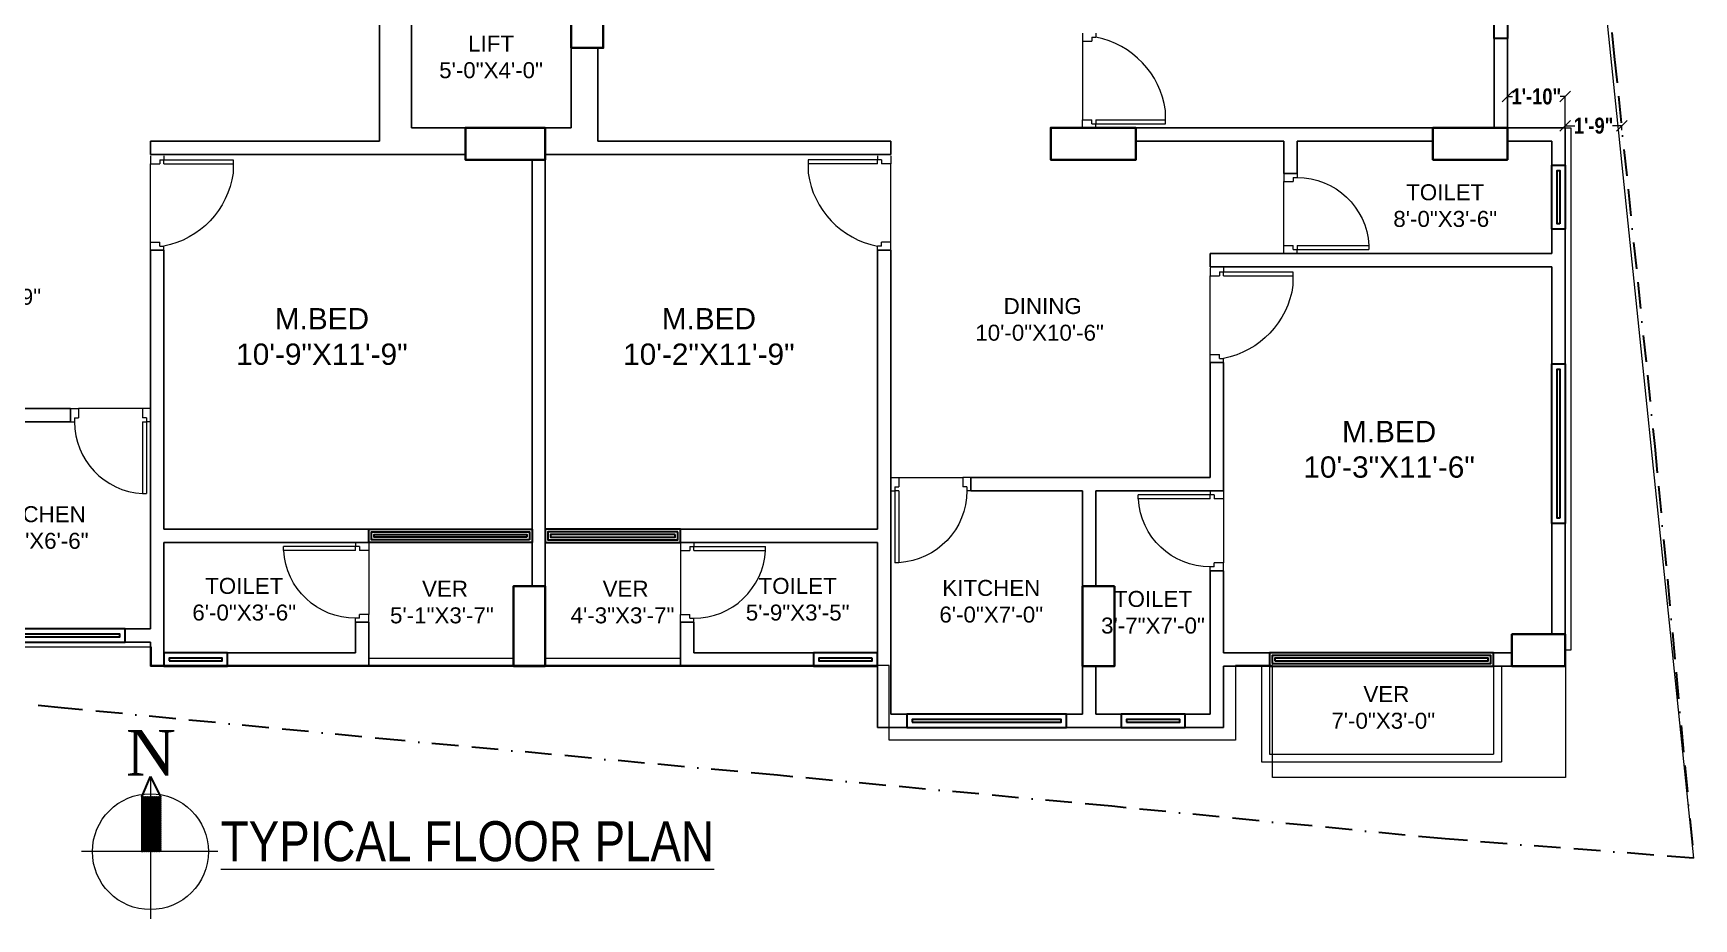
# Model space of a CAD drawing. Header units: inches. Extents: x 86637 to 174958, y -457090 to -227152.
# Drawn here: x 88234 to 88857, y -228062 to -227729 of the extents above; entities that cross this region are included whole.
import ezdxf

# ---------------------------------------------------------------- set-up
doc = ezdxf.new("R2010")
doc.units = ezdxf.units.IN
doc.header["$LTSCALE"] = 2
doc.header["$MEASUREMENT"] = 0
doc.header["$PDMODE"] = 3
for name, pattern in [('BORDER2', [0.875, 0.25, -0.125, 0.25, -0.125, 0, -0.125]), ('CENTER2', [1.125, 0.75, -0.125, 0.125, -0.125]), ('HIDDEN', [0.375, 0.25, -0.125])]:
    doc.linetypes.add(name, pattern=pattern)
doc.layers.get('0').update_dxf_attribs({"lineweight": 15, "true_color": 0xe7f0ff})
doc.layers.get('Defpoints').update_dxf_attribs({"lineweight": 15})
for name, color, linetype, lineweight in [('Beam Line', 3, 'Continuous', 9), ('BOUNDARY', 10, 'HIDDEN', 30), ('Colloum', 1, 'Continuous', 25), ('Column ST', 224, 'Continuous', 35), ('DOOR', 13, 'Continuous', 20), ('pln-WALL', 7, 'Continuous', 35), ('TEXT', 251, 'Continuous', 9), ('Text-1', 122, 'CENTER2', 5), ('VER', 30, 'Continuous', 15), ('wall', 250, 'Continuous', 30), ('WALL (I)', 7, 'Continuous', 30), ('WIN', 132, 'Continuous', 9)]:
    doc.layers.add(name, color=color, linetype=linetype, lineweight=lineweight)
doc.styles.add('a', font='times.ttf', dxfattribs={"height": 1})
doc.styles.add('Arial', font='ARIALNB.TTF')
doc.styles.add('arial narrow', font='ARIALN.TTF')
doc.styles.add('TR', font='swissc.ttf')
doc.dimstyles.new('Copy of kazi', dxfattribs={"dimtxt": 10, "dimasz": 4, "dimexe": 0, "dimexo": 0, "dimgap": 0.09, "dimtad": 0, "dimdec": 0, "dimlfac": -1, "dimzin": 0, "dimdsep": 46, "dimlunit": 4, "dimtxsty": 'Arial', "dimblk": 'OBLIQUE', "dimcen": 0.09, "dimadec": 0, "dimazin": 0, "dimtfac": 1, "dimtdec": 0, "dimtofl": 0, "dimtmove": 0, "dimatfit": 3, "dimldrblk": 'OBLIQUE', "dimfxl": 1, "dimtolj": 1, "dimtzin": 0, "dimlwd": 15, "dimlwe": 15, "dimarcsym": 0})

# ---------------------------------------------------------------- blocks, each defined once
blk = doc.blocks.new('D2')
at = {"layer": 'DOOR', "linetype": 'ByBlock'}
for p, q in [((-5, 0), (-5, -1.5)), ((0, 0), (0, -3)), ((-3.5, -1.5), (-3.5, -3)), ((-31.96, -27), (-31.96, -28.5)), ((-5, -27), (-31.96, -27)), ((-5, -28.5), (-31.96, -28.5)), ((-5, -27), (-5, -28.5)), ((-5, -30), (-5, -28.5)), ((-3.5, -28.5), (-3.5, -27)), ((0, -30), (0, -27))]:
    blk.add_line(p, q, dxfattribs=at)
for points in [[(-3.5, -1.5), (-5, -1.5)], [(0, -3), (-3.5, -3)], [(-3.5, -28.5), (-5, -28.5)], [(0, -27), (-3.5, -27)]]:
    blk.add_lwpolyline(points, dxfattribs=at)
blk.add_arc((-5, -28.5), 27, 90, 176.81526, dxfattribs=at)
blk = doc.blocks.new('DOOOO')
at = {"layer": 'DOOR'}
blk.add_line((103921.78, 4820.01), (103945.78, 4820.01), dxfattribs=at)
at = {"layer": 'DOOR', "rotation": 270}
blk.add_blockref('D2', (103948.78, 4820.01), dxfattribs=at)
blk = doc.blocks.new('d 36')
at = {"layer": 'DOOR'}
for p, q in [((114513.84, 20341.86), (114508.84, 20341.86)), ((114512.34, 20315.79), (114512.34, 20341.86)), ((114513.84, 20315.79), (114513.84, 20341.86)), ((114479.84, 20315.79), (114481.34, 20315.79)), ((114481.34, 20314.29), (114482.84, 20314.29)), ((114512.34, 20315.79), (114513.84, 20315.79)), ((114513.84, 20314.29), (114512.34, 20314.29)), ((114515.34, 20315.79), (114513.84, 20315.79)), ((114479.84, 20310.79), (114482.84, 20310.79)), ((114482.84, 20310.79), (114512.34, 20310.79)), ((114515.34, 20310.79), (114512.34, 20310.79))]:
    blk.add_line(p, q, dxfattribs=at)
for points in [[(114481.34, 20314.29), (114481.34, 20315.79)], [(114482.84, 20310.79), (114482.84, 20314.29)], [(114512.34, 20310.79), (114512.34, 20314.29)], [(114513.84, 20314.29), (114513.84, 20315.79)]]:
    blk.add_lwpolyline(points, dxfattribs=at)
blk.add_arc((114513.35, 20309.56), 32.61, 97.94778, 168.98864, dxfattribs=at)
blk = doc.blocks.new('A$C555846E2')
at = {"layer": 'pln-WALL'}
h = blk.add_hatch(dxfattribs=at)
h.set_pattern_fill('ANSI31', color=256, scale=1.431119, angle=810, style=0)
h.set_pattern_definition([(135, (44543.02396, -5168.57303), (-0.1264942564, -0.1264942564), [])])
h.paths.add_polyline_path([(-3.19, 20.6), (-3.19, 0.02), (3.88, 0.02), (3.88, 20.6)])
at = {"layer": 'TEXT', "lineweight": 20}
for p, q in [((0, 28.18), (0, -25.21)), ((25.33, 0), (-25.91, 0))]:
    blk.add_line(p, q, dxfattribs=at)
blk.add_lwpolyline([(-3.24, 20.58), (3.83, 20.58), (3.83, 0), (-3.24, 0)], close=True, dxfattribs=at)
blk.add_circle((0, 0), 21.76, dxfattribs=at)
at = {"layer": 'wall', "color": 0, "ltscale": 85}
for p, q in [((-3.24, 20.58), (0, 28.18)), ((-3.24, 20.58), (0, 28.18)), ((0, 28.18), (3.83, 20.58)), ((0, 28.18), (3.83, 20.58))]:
    blk.add_line(p, q, dxfattribs=at)
at = {"layer": 'TEXT', "color": 0, "lineweight": 20, "insert": (-9.16, 45.73), "char_height": 17.17, "attachment_point": 1, "style": 'a'}
blk.add_mtext('N', dxfattribs=at)
blk = doc.blocks.new('_Oblique')
at = {"color": 0, "linetype": 'ByBlock', "lineweight": -2}
blk.add_line((-0.5, -0.5), (0.5, 0.5), dxfattribs=at)
blk = doc.blocks.new('*D149')
at = {"layer": 'Colloum', "color": 0, "lineweight": 15, "ltscale": 2, "transparency": 16777216}
for p, q in [((88809, -227764.79), (88809, -227764.04)), ((88809, -227764.04), (88812.58, -227764.04)), ((88830.27, -227764.04), (88826.7, -227764.04)), ((88830.27, -227765.75), (88830.27, -227764.04))]:
    blk.add_line(p, q, dxfattribs=at)
at = {"layer": 'Defpoints', "color": 0, "ltscale": 2, "transparency": 16777216}
for p in [(88809, -227764.79), (88830.27, -227764.04), (88830.27, -227765.75)]:
    blk.add_point(p, dxfattribs=at)
at = {"layer": 'Colloum', "color": 0, "lineweight": 15, "ltscale": 2, "transparency": 16777216, "xscale": 4, "yscale": 4, "zscale": 4, "rotation": 180}
blk.add_blockref('_Oblique', (88809, -227764.04), dxfattribs=at)
at = {"layer": 'Colloum', "color": 0, "lineweight": 15, "ltscale": 2, "transparency": 16777216, "xscale": 4, "yscale": 4, "zscale": 4}
blk.add_blockref('_Oblique', (88830.27, -227764.04), dxfattribs=at)
at = {"layer": 'Colloum', "color": 0, "ltscale": 2, "transparency": 16777216, "insert": (88819.64, -227764.04), "char_height": 6, "attachment_point": 5, "style": 'Arial'}
blk.add_mtext('\\A1;1\'-9"', dxfattribs=at)
blk = doc.blocks.new('*D151')
at = {"layer": 'Colloum', "color": 0, "lineweight": 15, "ltscale": 2, "transparency": 16777216}
for p, q in [((88787.31, -227764.79), (88787.31, -227753.07)), ((88787.31, -227753.07), (88789.18, -227753.07)), ((88809, -227753.07), (88807.13, -227753.07)), ((88809, -227764.79), (88809, -227753.07))]:
    blk.add_line(p, q, dxfattribs=at)
at = {"layer": 'Defpoints', "color": 0, "ltscale": 2, "transparency": 16777216}
for p in [(88809, -227753.07), (88787.31, -227764.79), (88809, -227764.79)]:
    blk.add_point(p, dxfattribs=at)
at = {"layer": 'Colloum', "color": 0, "lineweight": 15, "ltscale": 2, "transparency": 16777216, "xscale": 4, "yscale": 4, "zscale": 4, "rotation": 180}
blk.add_blockref('_Oblique', (88787.31, -227753.07), dxfattribs=at)
at = {"layer": 'Colloum', "color": 0, "lineweight": 15, "ltscale": 2, "transparency": 16777216, "xscale": 4, "yscale": 4, "zscale": 4}
blk.add_blockref('_Oblique', (88809, -227753.07), dxfattribs=at)
at = {"layer": 'Colloum', "color": 0, "ltscale": 2, "transparency": 16777216, "insert": (88798.15, -227753.07), "char_height": 6, "attachment_point": 5, "style": 'Arial'}
blk.add_mtext('\\A1;1\'-10"', dxfattribs=at)

msp = doc.modelspace()

# ---------------------------------------------------------------- linework, layer by layer
msp.add_line((88857.25, -228039.05), (88774.6, -227239.14))
at = {"layer": 'Beam Line'}
msp.add_lwpolyline([(88787.14, -227627.78), (88787.14, -227764.78), (88811.14, -227764.78), (88811.14, -227960.94), (88809.14, -227960.94), (88809.14, -228008.78), (88699.14, -228008.78), (88699.14, -227966.78), (88685.14, -227966.78), (88685.14, -227994.78), (88555.14, -227994.78), (88555.14, -227966.78), (88278.22, -227966.78), (88278.22, -227959.78), (88197.14, -227959.78)], dxfattribs=at)
at = {"layer": 'BOUNDARY', "linetype": 'BORDER2', "ltscale": 20}
for points in [[(88218.96, -227175.35), (88378.69, -227170.19), (88525.5, -227165.15), (88762.51, -227152.28), (88781.95, -227291.97), (88797.7, -227440.39), (88811.95, -227589.33), (88827.39, -227738.03), (88842.62, -227884.45), (88857.19, -228039.05)], [(88857.19, -228039.05), (88763.88, -228031.85), (88638.73, -228019.6), (88513.25, -228007.95), (88372.11, -227994.92), (88245.58, -227982.71), (88127.19, -227971.93)]]:
    msp.add_lwpolyline(points, dxfattribs=at)
at = {"layer": 'Colloum', "color": 0, "ltscale": 2}
for p, q in [((88363.8, -227769.79), (88363.8, -227716.79)), ((88375.8, -227764.79), (88375.8, -227716.79)), ((88435.8, -227734.79), (88435.8, -227764.79)), ((88445.8, -227734.79), (88445.8, -227764.79)), ((88445.8, -227769.79), (88445.8, -227734.79)), ((88782.31, -227731.29), (88782.31, -227764.79)), ((88782.31, -227731.29), (88787.31, -227731.29)), ((88787.31, -227731.29), (88787.31, -227764.79)), ((88787.31, -227731.29), (88787.31, -227764.79)), ((88445.8, -227744.79), (88445.8, -227769.79)), ((88396.07, -227764.79), (88375.8, -227764.79)), ((88435.8, -227764.79), (88426.07, -227764.79)), ((88759.31, -227764.79), (88647.8, -227764.79)), ((88787.31, -227764.79), (88809, -227764.79)), ((88809, -227764.79), (88809, -227778.87)), ((88277.8, -227769.79), (88277.8, -227774.79)), ((88363.8, -227769.79), (88277.8, -227769.79)), ((88445.8, -227769.79), (88555.8, -227769.79)), ((88555.8, -227769.79), (88555.8, -227774.79)), ((88703.31, -227769.79), (88647.8, -227769.79)), ((88703.31, -227769.79), (88703.31, -227781.96)), ((88759.31, -227769.79), (88708.31, -227769.79)), ((88708.31, -227769.79), (88708.31, -227781.96)), ((88787.31, -227769.79), (88804, -227769.79)), ((88804, -227769.79), (88804, -227778.87)), ((88363.35, -227774.79), (88277.8, -227774.79)), ((88392.57, -227774.79), (88363.35, -227774.79)), ((88421.07, -227776.79), (88421.07, -227915.51)), ((88426.07, -227774.79), (88555.8, -227774.79)), ((88426.07, -227776.79), (88426.07, -227920.51)), ((88703.31, -227781.96), (88708.31, -227781.96)), ((88804, -227778.87), (88809, -227778.87)), ((88804, -227802.87), (88804, -227811.96)), ((88804, -227802.87), (88809, -227802.87)), ((88809, -227802.87), (88809, -227816.96)), ((88277.8, -227810.79), (88277.8, -227864.18)), ((88282.8, -227810.79), (88277.8, -227810.79)), ((88282.8, -227810.79), (88282.8, -227915.51)), ((88550.8, -227810.79), (88550.8, -227915.51)), ((88550.8, -227810.79), (88555.8, -227810.79)), ((88555.8, -227810.79), (88555.8, -227896.16)), ((88675.68, -227811.96), (88675.68, -227816.96)), ((88675.68, -227811.96), (88712.31, -227811.96)), ((88712.31, -227811.96), (88804, -227811.96)), ((88675.68, -227816.96), (88804, -227816.96)), ((88804, -227816.96), (88804, -227853.46)), ((88809, -227816.96), (88809, -227853.46)), ((88675.68, -227852.96), (88675.68, -227896.16)), ((88675.68, -227852.96), (88680.68, -227852.96)), ((88680.68, -227852.96), (88680.68, -227901.16)), ((88804, -227853.46), (88809, -227853.46)), ((88277.8, -227864.18), (88277.8, -227952.96)), ((88180.8, -227870.18), (88247.8, -227870.18)), ((88247.8, -227870.18), (88247.8, -227875.18)), ((88198.8, -227875.18), (88247.8, -227875.18)), ((88555.8, -227896.16), (88555.8, -227984.96)), ((88585.8, -227896.16), (88585.8, -227901.16)), ((88585.8, -227896.16), (88675.68, -227896.16)), ((88585.8, -227901.16), (88627.8, -227901.16)), ((88627.8, -227901.16), (88627.8, -227936.96)), ((88632.8, -227901.16), (88632.8, -227936.96)), ((88632.8, -227901.16), (88680.68, -227901.16)), ((88359.8, -227915.51), (88282.8, -227915.51)), ((88359.8, -227915.51), (88359.8, -227920.51)), ((88476.8, -227915.51), (88550.8, -227915.51)), ((88476.8, -227915.51), (88476.8, -227920.51)), ((88804, -227913.46), (88804, -227954.96)), ((88804, -227913.46), (88809, -227913.46)), ((88809, -227913.46), (88809, -227954.96)), ((88282.8, -227920.51), (88282.8, -227966.96)), ((88359.8, -227920.51), (88282.8, -227920.51)), ((88421.07, -227920.51), (88421.07, -227936.96)), ((88426.07, -227920.51), (88426.07, -227936.96)), ((88476.8, -227920.51), (88550.8, -227920.51)), ((88550.8, -227920.51), (88550.8, -227962.51)), ((88675.68, -227931.16), (88675.68, -227984.96)), ((88675.68, -227931.16), (88680.68, -227931.16)), ((88680.68, -227931.16), (88680.68, -227961.96)), ((88268.3, -227952.96), (88277.8, -227952.96)), ((88268.3, -227952.96), (88268.3, -227957.96)), ((88359.8, -227950.51), (88354.8, -227950.51)), ((88354.8, -227950.51), (88354.8, -227961.96)), ((88359.8, -227950.51), (88359.8, -227966.96)), ((88476.8, -227950.51), (88481.8, -227950.51)), ((88476.8, -227950.51), (88476.8, -227966.96)), ((88481.8, -227950.51), (88481.8, -227961.96)), ((88268.3, -227957.96), (88277.8, -227957.96)), ((88277.8, -227957.96), (88277.8, -227966.96)), ((88414.07, -227954.96), (88414.07, -227966.96)), ((88426.07, -227966.96), (88426.07, -227954.96)), ((88306.8, -227961.96), (88306.8, -227966.96)), ((88306.8, -227961.96), (88354.8, -227961.96)), ((88481.8, -227961.96), (88526.8, -227961.96)), ((88526.8, -227961.96), (88526.8, -227966.96)), ((88550.8, -227962.51), (88550.8, -227989.96)), ((88680.68, -227961.96), (88698, -227961.96)), ((88782, -227961.96), (88789, -227961.96)), ((88277.8, -227966.96), (88282.8, -227966.96)), ((88306.8, -227966.96), (88359.8, -227966.96)), ((88414.07, -227966.96), (88426.07, -227966.96)), ((88476.8, -227966.96), (88526.8, -227966.96)), ((88627.8, -227966.96), (88627.8, -227984.96)), ((88632.8, -227966.96), (88632.8, -227984.96)), ((88680.68, -227966.96), (88680.68, -227989.96)), ((88680.68, -227966.96), (88698, -227966.96)), ((88782, -227966.96), (88789, -227966.96)), ((88550.8, -227989.96), (88555.8, -227989.96)), ((88561.8, -227984.96), (88555.8, -227984.96)), ((88555.8, -227989.96), (88561.8, -227989.96)), ((88615.8, -227984.96), (88627.8, -227984.96)), ((88615.8, -227989.96), (88642.24, -227989.96)), ((88621.8, -227984.96), (88621.8, -227989.96)), ((88632.8, -227984.96), (88642.24, -227984.96)), ((88642.24, -227984.96), (88642.24, -227989.96)), ((88666.24, -227984.96), (88675.68, -227984.96)), ((88666.24, -227984.96), (88666.24, -227989.96)), ((88666.24, -227989.96), (88680.68, -227989.96))]:
    msp.add_line(p, q, dxfattribs=at)
for points in [[(88277.8, -227769.79), (88363.35, -227769.79)], [(88282.8, -227774.79), (88396.07, -227774.79)]]:
    msp.add_lwpolyline(points, dxfattribs=at)
at = {"layer": 'Column ST', "color": 1}
for points in [[(88435.8, -227734.79), (88447.8, -227734.79), (88447.8, -227706.79), (88435.8, -227706.79)], [(88426.07, -227764.79), (88426.07, -227776.79), (88396.07, -227776.79), (88396.07, -227764.79)], [(88647.8, -227764.79), (88647.8, -227776.79), (88615.8, -227776.79), (88615.8, -227764.79)], [(88787.31, -227764.79), (88787.31, -227776.79), (88759.31, -227776.79), (88759.31, -227764.79)], [(88426.07, -227936.96), (88414.07, -227936.96), (88414.07, -227966.96), (88426.07, -227966.96)], [(88639.8, -227936.96), (88627.8, -227936.96), (88627.8, -227966.96), (88639.8, -227966.96)], [(88809, -227954.96), (88809, -227966.96), (88789, -227966.96), (88789, -227954.96)]]:
    msp.add_lwpolyline(points, close=True, dxfattribs=at)
at = {"layer": 'VER', "ltscale": 85}
for p, q in [((88359.8, -227963.96), (88414.07, -227963.96)), ((88426.07, -227963.96), (88476.8, -227963.96)), ((88698, -227961.96), (88698, -227999.96)), ((88782, -227961.96), (88782, -227999.96)), ((88359.8, -227966.96), (88414.07, -227966.96)), ((88426.07, -227966.96), (88476.8, -227966.96)), ((88695, -227966.96), (88695, -228002.96)), ((88785, -227966.96), (88785, -228002.96)), ((88695, -228002.96), (88785, -228002.96)), ((88698, -227999.96), (88782, -227999.96))]:
    msp.add_line(p, q, dxfattribs=at)
at = {"layer": 'wall', "color": 5, "ltscale": 85}
for points in [[(88787.31, -227731.29), (88782.31, -227731.29), (88782.31, -227671.29), (88787.31, -227671.29)], [(88809, -227802.87), (88804, -227802.87), (88804, -227778.87), (88809, -227778.87)], [(88807, -227800.87), (88806, -227800.87), (88806, -227780.87), (88807, -227780.87)], [(88809, -227913.46), (88804, -227913.46), (88804, -227853.46), (88809, -227853.46)], [(88807, -227911.46), (88806, -227911.46), (88806, -227855.46), (88807, -227855.46)], [(88421.07, -227920.51), (88359.8, -227920.51), (88359.8, -227915.51), (88421.07, -227915.51)], [(88476.8, -227915.51), (88426.07, -227915.51), (88426.07, -227920.51), (88476.8, -227920.51)], [(88420.07, -227919.51), (88360.8, -227919.51), (88360.8, -227916.51), (88420.07, -227916.51)], [(88419.07, -227918.51), (88361.8, -227918.51), (88361.8, -227917.51), (88419.07, -227917.51)], [(88475.8, -227916.51), (88427.07, -227916.51), (88427.07, -227919.51), (88475.8, -227919.51)], [(88474.8, -227917.51), (88428.07, -227917.51), (88428.07, -227918.51), (88474.8, -227918.51)], [(88208.3, -227957.96), (88268.3, -227957.96), (88268.3, -227952.96), (88208.3, -227952.96)], [(88210.3, -227955.96), (88266.3, -227955.96), (88266.3, -227954.96), (88210.3, -227954.96)], [(88282.8, -227966.96), (88306.8, -227966.96), (88306.8, -227961.96), (88282.8, -227961.96)], [(88284.8, -227964.96), (88304.8, -227964.96), (88304.8, -227963.96), (88284.8, -227963.96)], [(88550.8, -227961.96), (88526.8, -227961.96), (88526.8, -227966.96), (88550.8, -227966.96)], [(88548.8, -227963.96), (88528.8, -227963.96), (88528.8, -227964.96), (88548.8, -227964.96)], [(88698, -227966.96), (88782, -227966.96), (88782, -227961.96), (88698, -227961.96)], [(88699, -227965.96), (88781, -227965.96), (88781, -227962.96), (88699, -227962.96)], [(88700, -227964.96), (88780, -227964.96), (88780, -227963.96), (88700, -227963.96)], [(88561.8, -227989.96), (88621.8, -227989.96), (88621.8, -227984.96), (88561.8, -227984.96)], [(88563.8, -227987.96), (88619.8, -227987.96), (88619.8, -227986.96), (88563.8, -227986.96)], [(88642.24, -227989.96), (88666.24, -227989.96), (88666.24, -227984.96), (88642.24, -227984.96)], [(88644.24, -227987.96), (88664.24, -227987.96), (88664.24, -227986.96), (88644.24, -227986.96)]]:
    msp.add_lwpolyline(points, close=True, dxfattribs=at)

# ---------------------------------------------------------------- block references
at = {"layer": 'Colloum', "color": 0, "ltscale": 2}
msp.add_blockref('A$C555846E2', (88277.79, -228036.63), dxfattribs=at)
at = {"layer": 'wall', "color": 0, "xscale": -1}
for p, rotation in [((83883.3, -331730.73), 270), ((-15362.98, -223076.16), 180), ((93500.68, -123982.39), 90), ((93179.8, -124001.73), 90)]:
    msp.add_blockref('DOOOO', p, dxfattribs=dict(at, rotation=rotation))
at = {"layer": 'wall', "color": 0}
for p, rotation in [((192196.57, -223050.17), 180), ((83656.79, -124001.73), 270)]:
    msp.add_blockref('DOOOO', p, dxfattribs=dict(at, rotation=rotation))
at = {"layer": 'WIN', "color": 4}
for p, rotation in [((68317.01, -113249.45), 270), ((108866.59, -342290.63), 90)]:
    msp.add_blockref('d 36', p, dxfattribs=dict(at, rotation=rotation))
at = {"layer": 'WIN', "color": 4, "xscale": -1, "rotation": 270}
for p in [(67967.01, -342290.63), (68364.89, -342332.79)]:
    msp.add_blockref('d 36', p, dxfattribs=at)

# ---------------------------------------------------------------- texts
at = {"layer": 'Text-1', "insert": (88304.19, -228025.2), "char_height": 15, "width": 310.913, "attachment_point": 1, "style": 'TR'}
msp.add_mtext('{\\LTYPICAL FLOOR PLAN}', dxfattribs=at)
at = {"layer": 'WALL (I)', "lineweight": 30, "char_height": 6, "width": 43.0809, "attachment_point": 8, "style": 'a'}
for s, insert in [('{\\fArial|b0|i0|c0|p34;LIFT\\P5\'-0"X4\'-0"}', (88405.7, -227746.26)), ('{\\fArial|b0|i0|c0|p34;TOILET\\P8\'-0"X3\'-6"}', (88763.93, -227802.11)), ('{\\fArial|b0|i0|c0|p34;KITCHEN\\P6\'-7"X6\'-6"}', (88235.11, -227922.99)), ('{\\fArial|b0|i0|c0|p34;TOILET\\P6\'-0"X3\'-6"}', (88313.03, -227949.92)), ('{\\fArial|b0|i0|c0|p34;TOILET\\P5\'-9"X3\'-5"}', (88520.81, -227949.92)), ('{\\fArial|b0|i0|c0|p34;KITCHEN\\P6\'-0"X7\'-0"}', (88593.5, -227950.67)), ('{\\fArial|b0|i0|c0|p34;TOILET\\P3\'-7"X7\'-0"}', (88654.22, -227954.81))]:
    msp.add_mtext(s, dxfattribs=dict(at, insert=insert))
at = {"layer": 'WALL (I)', "lineweight": 30, "char_height": 6, "width": 142.8455, "attachment_point": 8, "rotation": 0.00729, "style": 'a'}
for s, insert in [('{\\fArial|b0|i0|c0|p34; DINING\\P10\'-7"X7\'-9"}', (88214.96, -227831.34)), ('{\\fArial|b0|i0|c0|p34; DINING\\P10\'-0"X10\'-6"}', (88611.64, -227844.84))]:
    msp.add_mtext(s, dxfattribs=dict(at, insert=insert))
at = {"layer": 'WALL (I)', "lineweight": 30}
for s, insert, char_height, attachment_point, style in [('{\\fArial|b0|i0|c0|p34;M.BED\\P10\'-9"X11\'-9"}', (88342.2, -227853.94), 8, 8, 'a'), ('{\\fArial|b0|i0|c0|p34;M.BED\\P10\'-2"X11\'-9"}', (88487.48, -227853.94), 8, 8, 'a'), ('{\\fArial|b0|i0|c0|p34;M.BED\\P10\'-3"X11\'-6"}', (88742.87, -227896.31), 8, 8, 'a'), ('{\\fArial|b0|i0|c0|p34; VER\\P5\'-1"X3\'-7"}', (88387.25, -227934.89), 6, 2, 'arial narrow'), ('{\\fArial|b0|i0|c0|p34; VER\\P4\'-3"X3\'-7"}', (88455.05, -227934.89), 6, 2, 'arial narrow'), ('{\\fArial|b0|i0|c0|p34; VER\\P7\'-0"X3\'-0"}', (88740.67, -227974.46), 6, 2, 'arial narrow')]:
    msp.add_mtext(s, dxfattribs=dict(at, insert=insert, char_height=char_height, attachment_point=attachment_point, style=style))

# ---------------------------------------------------------------- dimensions: what is measured, and where the dimension line sits
at = {"layer": 'Colloum', "color": 0, "ltscale": 2}
for base, p1, p2, picture, middle in [((88809, -227753.07), (88787.31, -227764.79), (88809, -227764.79), '*D151', (88798.15, -227753.07)), ((88830.27, -227764.04), (88809, -227764.79), (88830.27, -227765.75), '*D149', (88819.64, -227764.04))]:
    dim = msp.add_linear_dim(base=base, p1=p1, p2=p2, dimstyle='Copy of kazi', override={"dimtxt": 6, "dimfxl": 5, "dimarcsym": 1}, dxfattribs=at)
    dim.commit()
    dim.dimension.update_dxf_attribs({"geometry": picture, "text_midpoint": middle})

doc.saveas('drawing.dxf')
